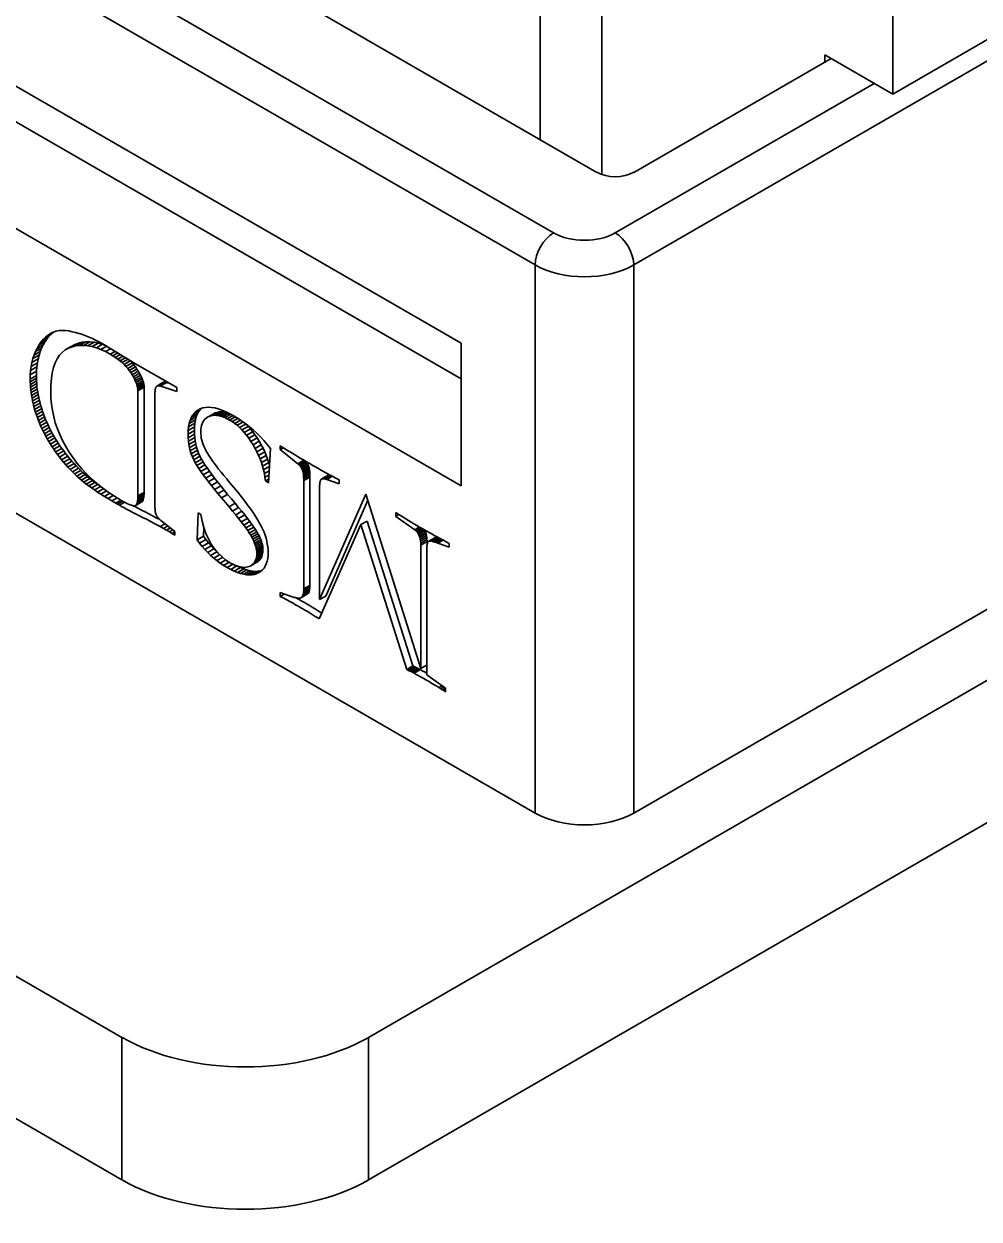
# Model space of a CAD drawing. Header units: millimetres. Extents: x -105 to 105, y -148 to 148.
# Drawn here: x 59.96 to 70.92, y -31.54 to -17.83 of the extents above; entities that cross this region are included whole.
import ezdxf

# ---------------------------------------------------------------- set-up
doc = ezdxf.new("R2010")
doc.units = ezdxf.units.MM
doc.layers.add('粗实线层', color=7, linetype='Continuous', lineweight=35)

msp = doc.modelspace()

# ---------------------------------------------------------------- linework, layer by layer
at = {"layer": '粗实线层', "color": 7, "lineweight": 35, "ltscale": 0.228258}
for p, q in [((65.883, -12.395), (65.883, -19.158)), ((66.531, -19.532), (56.349, -13.653)), ((66.036, -20.226), (55.147, -13.939)), ((66.59, -19.558), (66.59, -14.028)), ((65.824, -20.593), (54.934, -14.306)), ((55.783, -16.184), (64.975, -21.492)), ((74.238, -16.388), (66.955, -20.593)), ((73.814, -16.388), (69.925, -18.634)), ((85.835, -16.797), (63.915, -29.452)), ((69.925, -18.634), (69.925, -17.001)), ((64.975, -21.9), (56.844, -17.205)), ((64.975, -23.125), (55.783, -17.817)), ((69.218, -18.226), (66.955, -19.532)), ((69.147, -18.185), (69.925, -18.634)), ((69.147, -18.266), (69.147, -18.185)), ((85.835, -18.43), (63.915, -31.085)), ((69.713, -18.511), (66.743, -20.226)), ((81.38, -18.552), (66.955, -26.88)), ((65.824, -26.88), (54.934, -20.593)), ((65.824, -26.88), (65.824, -20.593)), ((66.955, -26.88), (66.955, -20.593)), ((60.209, -21.422), (60.28, -21.381)), ((60.238, -21.399), (60.285, -21.372)), ((60.238, -21.399), (60.268, -21.38)), ((60.253, -21.408), (60.28, -21.381)), ((60.268, -21.38), (60.299, -21.365)), ((60.28, -21.381), (60.301, -21.364)), ((60.299, -21.365), (60.332, -21.354)), ((60.332, -21.354), (60.366, -21.347)), ((60.366, -21.347), (60.401, -21.345)), ((60.401, -21.345), (60.439, -21.346)), ((60.439, -21.346), (60.477, -21.351)), ((60.477, -21.351), (60.516, -21.359)), ((60.516, -21.359), (60.555, -21.369)), ((60.555, -21.369), (60.594, -21.38)), ((60.594, -21.38), (60.633, -21.392)), ((60.113, -21.55), (60.184, -21.509)), ((60.113, -21.55), (60.134, -21.514)), ((60.134, -21.514), (60.204, -21.473)), ((60.134, -21.514), (60.157, -21.48)), ((60.157, -21.48), (60.228, -21.439)), ((60.157, -21.48), (60.183, -21.449)), ((60.165, -21.547), (60.184, -21.509)), ((60.183, -21.449), (60.253, -21.408)), ((60.183, -21.449), (60.209, -21.422)), ((60.184, -21.509), (60.204, -21.473)), ((60.204, -21.473), (60.228, -21.439)), ((60.209, -21.422), (60.238, -21.399)), ((60.228, -21.439), (60.253, -21.408)), ((60.474, -21.548), (60.544, -21.507)), ((60.544, -21.507), (60.505, -21.528)), ((60.515, -21.532), (60.586, -21.492)), ((60.586, -21.492), (60.544, -21.507)), ((60.558, -21.522), (60.629, -21.481)), ((60.603, -21.517), (60.558, -21.522)), ((60.629, -21.481), (60.586, -21.492)), ((60.603, -21.517), (60.673, -21.476)), ((60.648, -21.516), (60.603, -21.517)), ((60.673, -21.476), (60.629, -21.481)), ((60.633, -21.392), (60.671, -21.406)), ((60.648, -21.516), (60.719, -21.475)), ((60.696, -21.521), (60.648, -21.516)), ((60.671, -21.406), (60.709, -21.421)), ((60.719, -21.475), (60.673, -21.476)), ((60.696, -21.521), (60.766, -21.48)), ((60.709, -21.421), (60.747, -21.437)), ((60.766, -21.48), (60.719, -21.475)), ((60.744, -21.53), (60.815, -21.489)), ((60.747, -21.437), (60.784, -21.455)), ((60.815, -21.489), (60.766, -21.48)), ((60.784, -21.455), (60.822, -21.474)), ((60.794, -21.544), (60.864, -21.504)), ((60.864, -21.504), (60.815, -21.489)), ((60.822, -21.474), (60.859, -21.495)), ((60.859, -21.495), (61.243, -21.728)), ((60.887, -21.512), (60.864, -21.504)), ((64.975, -21.492), (64.975, -23.125)), ((60.065, -21.668), (60.078, -21.627)), ((60.065, -21.668), (60.135, -21.628)), ((60.078, -21.627), (60.149, -21.586)), ((60.078, -21.627), (60.094, -21.587)), ((60.094, -21.587), (60.165, -21.547)), ((60.094, -21.587), (60.113, -21.55)), ((60.124, -21.671), (60.135, -21.628)), ((60.135, -21.628), (60.149, -21.586)), ((60.149, -21.586), (60.165, -21.547)), ((60.369, -21.63), (60.342, -21.67)), ((60.4, -21.596), (60.369, -21.63)), ((60.435, -21.568), (60.4, -21.596)), ((60.435, -21.568), (60.505, -21.528)), ((60.474, -21.548), (60.435, -21.568)), ((60.515, -21.532), (60.474, -21.548)), ((60.558, -21.522), (60.515, -21.532)), ((60.744, -21.53), (60.696, -21.521)), ((60.794, -21.544), (60.744, -21.53)), ((60.845, -21.564), (60.794, -21.544)), ((60.845, -21.564), (60.916, -21.523)), ((60.897, -21.588), (60.845, -21.564)), ((60.897, -21.588), (60.956, -21.554)), ((60.951, -21.617), (60.897, -21.588)), ((60.951, -21.617), (61.007, -21.585)), ((60.981, -21.635), (60.951, -21.617)), ((60.981, -21.635), (61.037, -21.603)), ((61.01, -21.654), (60.981, -21.635)), ((61.01, -21.654), (61.067, -21.621)), ((61.037, -21.673), (61.01, -21.654)), ((61.037, -21.673), (61.096, -21.639)), ((61.063, -21.693), (61.126, -21.657)), ((60.039, -21.803), (60.045, -21.757)), ((60.039, -21.803), (60.11, -21.763)), ((60.045, -21.757), (60.054, -21.712)), ((60.045, -21.757), (60.116, -21.716)), ((60.054, -21.712), (60.065, -21.668)), ((60.054, -21.712), (60.124, -21.671)), ((60.106, -21.811), (60.11, -21.763)), ((60.11, -21.763), (60.116, -21.716)), ((60.116, -21.716), (60.124, -21.671)), ((60.301, -21.771), (60.287, -21.83)), ((60.32, -21.717), (60.301, -21.771)), ((60.342, -21.67), (60.32, -21.717)), ((61.063, -21.693), (61.037, -21.673)), ((61.087, -21.714), (61.063, -21.693)), ((61.087, -21.714), (61.158, -21.673)), ((61.11, -21.736), (61.087, -21.714)), ((61.11, -21.736), (61.181, -21.695)), ((61.132, -21.758), (61.11, -21.736)), ((61.132, -21.758), (61.202, -21.717)), ((61.152, -21.78), (61.132, -21.758)), ((61.152, -21.78), (61.222, -21.74)), ((61.17, -21.804), (61.152, -21.78)), ((61.181, -21.695), (61.167, -21.681)), ((61.17, -21.804), (61.241, -21.763)), ((61.202, -21.717), (61.181, -21.695)), ((61.187, -21.828), (61.258, -21.787)), ((61.222, -21.74), (61.202, -21.717)), ((61.241, -21.763), (61.222, -21.74)), ((61.258, -21.787), (61.241, -21.763)), ((61.243, -21.728), (61.717, -22.001)), ((61.273, -21.811), (61.258, -21.787)), ((60.034, -21.903), (60.035, -21.852)), ((60.034, -21.903), (60.105, -21.862)), ((60.034, -21.933), (60.105, -21.893)), ((60.034, -21.933), (60.034, -21.903)), ((60.035, -21.852), (60.039, -21.803)), ((60.035, -21.852), (60.106, -21.811)), ((60.036, -21.964), (60.106, -21.924)), ((60.105, -21.862), (60.106, -21.811)), ((60.105, -21.893), (60.105, -21.862)), ((60.106, -21.924), (60.105, -21.893)), ((60.108, -21.955), (60.106, -21.924)), ((60.277, -21.897), (60.271, -21.97)), ((60.287, -21.83), (60.277, -21.897)), ((61.187, -21.828), (61.17, -21.804)), ((61.203, -21.852), (61.187, -21.828)), ((61.203, -21.852), (61.273, -21.811)), ((61.217, -21.876), (61.203, -21.852)), ((61.217, -21.876), (61.287, -21.835)), ((61.229, -21.898), (61.217, -21.876)), ((61.229, -21.898), (61.3, -21.858)), ((61.239, -21.921), (61.229, -21.898)), ((61.239, -21.921), (61.31, -21.88)), ((61.248, -21.942), (61.239, -21.921)), ((61.248, -21.942), (61.319, -21.901)), ((61.256, -21.963), (61.327, -21.922)), ((61.287, -21.835), (61.273, -21.811)), ((61.3, -21.858), (61.287, -21.835)), ((61.31, -21.88), (61.3, -21.858)), ((61.319, -21.901), (61.31, -21.88)), ((61.327, -21.922), (61.319, -21.901)), ((61.332, -21.942), (61.327, -21.922)), ((60.036, -21.964), (60.034, -21.933)), ((60.038, -21.995), (60.036, -21.964)), ((60.038, -21.995), (60.108, -21.955)), ((60.041, -22.027), (60.038, -21.995)), ((60.041, -22.027), (60.111, -21.986)), ((60.045, -22.058), (60.041, -22.027)), ((60.045, -22.058), (60.115, -22.017)), ((60.049, -22.09), (60.045, -22.058)), ((60.049, -22.09), (60.12, -22.049)), ((60.111, -21.986), (60.108, -21.955)), ((60.115, -22.017), (60.111, -21.986)), ((60.12, -22.049), (60.115, -22.017)), ((60.126, -22.081), (60.12, -22.049)), ((60.271, -21.97), (60.269, -22.049)), ((60.269, -22.049), (60.271, -22.121)), ((61.256, -21.963), (61.248, -21.942)), ((61.262, -21.983), (61.256, -21.963)), ((61.262, -21.983), (61.332, -21.942)), ((61.266, -22.002), (61.262, -21.983)), ((61.266, -22.002), (61.336, -21.961)), ((61.268, -22.02), (61.266, -22.002)), ((61.268, -22.02), (61.339, -21.98)), ((61.269, -22.038), (61.268, -22.02)), ((61.269, -22.038), (61.34, -21.997)), ((61.269, -23.242), (61.269, -22.038)), ((61.336, -21.961), (61.332, -21.942)), ((61.339, -21.98), (61.336, -21.961)), ((61.34, -21.997), (61.339, -21.98)), ((61.34, -23.202), (61.34, -21.997)), ((61.464, -22.056), (61.463, -22.07)), ((61.465, -22.044), (61.464, -22.056)), ((61.466, -22.033), (61.465, -22.044)), ((61.467, -22.023), (61.466, -22.033)), ((61.469, -22.014), (61.467, -22.023)), ((61.471, -22.006), (61.469, -22.014)), ((61.473, -21.999), (61.471, -22.006)), ((61.476, -21.994), (61.473, -21.999)), ((61.479, -21.99), (61.476, -21.994)), ((61.482, -21.986), (61.479, -21.99)), ((61.486, -21.984), (61.482, -21.986)), ((61.486, -21.984), (61.556, -21.943)), ((61.49, -21.981), (61.486, -21.984)), ((61.49, -21.981), (61.561, -21.941)), ((61.495, -21.98), (61.49, -21.981)), ((61.495, -21.98), (61.565, -21.939)), ((61.5, -21.979), (61.495, -21.98)), ((61.5, -21.979), (61.57, -21.938)), ((61.505, -21.979), (61.5, -21.979)), ((61.505, -21.979), (61.576, -21.938)), ((61.511, -21.98), (61.505, -21.979)), ((61.511, -21.98), (61.582, -21.939)), ((61.518, -21.981), (61.511, -21.98)), ((61.518, -21.981), (61.588, -21.94)), ((61.525, -21.982), (61.518, -21.981)), ((61.525, -21.982), (61.595, -21.942)), ((61.532, -21.985), (61.525, -21.982)), ((61.717, -22.045), (61.532, -21.985)), ((61.561, -21.941), (61.556, -21.943)), ((61.565, -21.939), (61.561, -21.941)), ((61.57, -21.938), (61.565, -21.939)), ((61.576, -21.938), (61.57, -21.938)), ((61.582, -21.939), (61.576, -21.938)), ((61.588, -21.94), (61.582, -21.939)), ((61.595, -21.942), (61.588, -21.94)), ((61.603, -21.944), (61.595, -21.942)), ((61.637, -21.955), (61.603, -21.944)), ((61.717, -22.001), (61.717, -22.045)), ((60.055, -22.121), (60.049, -22.09)), ((60.055, -22.121), (60.126, -22.081)), ((60.061, -22.153), (60.055, -22.121)), ((60.061, -22.153), (60.132, -22.112)), ((60.068, -22.185), (60.061, -22.153)), ((60.068, -22.185), (60.139, -22.144)), ((60.077, -22.217), (60.068, -22.185)), ((60.077, -22.217), (60.147, -22.177)), ((60.132, -22.112), (60.126, -22.081)), ((60.139, -22.144), (60.132, -22.112)), ((60.147, -22.177), (60.139, -22.144)), ((60.156, -22.209), (60.147, -22.177)), ((60.271, -22.121), (60.277, -22.192)), ((60.277, -22.192), (60.288, -22.263)), ((61.463, -22.07), (61.463, -22.085)), ((61.463, -22.085), (61.463, -23.355)), ((60.085, -22.25), (60.077, -22.217)), ((60.085, -22.25), (60.156, -22.209)), ((60.095, -22.282), (60.085, -22.25)), ((60.095, -22.282), (60.166, -22.241)), ((60.105, -22.313), (60.095, -22.282)), ((60.105, -22.313), (60.176, -22.272)), ((60.116, -22.345), (60.105, -22.313)), ((60.116, -22.345), (60.187, -22.304)), ((60.128, -22.376), (60.199, -22.335)), ((60.166, -22.241), (60.156, -22.209)), ((60.176, -22.272), (60.166, -22.241)), ((60.187, -22.304), (60.176, -22.272)), ((60.199, -22.335), (60.187, -22.304)), ((60.211, -22.366), (60.199, -22.335)), ((60.288, -22.263), (60.303, -22.333)), ((60.303, -22.333), (60.322, -22.403)), ((61.867, -22.378), (61.938, -22.337)), ((61.88, -22.347), (61.95, -22.306)), ((61.88, -22.347), (61.895, -22.32)), ((61.895, -22.32), (61.965, -22.279)), ((61.895, -22.32), (61.913, -22.296)), ((61.913, -22.296), (61.984, -22.255)), ((61.913, -22.296), (61.934, -22.275)), ((61.928, -22.371), (61.938, -22.337)), ((61.934, -22.275), (61.994, -22.241)), ((61.934, -22.275), (61.957, -22.258)), ((61.938, -22.337), (61.95, -22.306)), ((61.95, -22.306), (61.965, -22.279)), ((61.957, -22.258), (61.984, -22.244)), ((61.965, -22.279), (61.984, -22.255)), ((61.984, -22.244), (62.012, -22.234)), ((61.984, -22.255), (62.004, -22.234)), ((62.012, -22.234), (62.043, -22.228)), ((62.043, -22.228), (62.077, -22.226)), ((62.067, -22.341), (62.051, -22.352)), ((62.067, -22.341), (62.138, -22.3)), ((62.085, -22.332), (62.067, -22.341)), ((62.077, -22.226), (62.112, -22.228)), ((62.085, -22.332), (62.156, -22.291)), ((62.105, -22.325), (62.085, -22.332)), ((62.105, -22.325), (62.176, -22.284)), ((62.126, -22.32), (62.105, -22.325)), ((62.112, -22.228), (62.15, -22.234)), ((62.126, -22.32), (62.196, -22.28)), ((62.147, -22.318), (62.126, -22.32)), ((62.156, -22.291), (62.138, -22.3)), ((62.147, -22.318), (62.218, -22.278)), ((62.169, -22.319), (62.147, -22.318)), ((62.15, -22.234), (62.19, -22.245)), ((62.176, -22.284), (62.156, -22.291)), ((62.169, -22.319), (62.24, -22.278)), ((62.192, -22.322), (62.169, -22.319)), ((62.196, -22.28), (62.176, -22.284)), ((62.19, -22.245), (62.232, -22.259)), ((62.192, -22.322), (62.263, -22.281)), ((62.216, -22.327), (62.192, -22.322)), ((62.218, -22.278), (62.196, -22.28)), ((62.216, -22.327), (62.287, -22.286)), ((62.241, -22.335), (62.216, -22.327)), ((62.24, -22.278), (62.218, -22.278)), ((62.232, -22.259), (62.276, -22.278)), ((62.263, -22.281), (62.24, -22.278)), ((62.241, -22.335), (62.312, -22.294)), ((62.267, -22.345), (62.241, -22.335)), ((62.287, -22.286), (62.263, -22.281)), ((62.267, -22.345), (62.338, -22.304)), ((62.276, -22.278), (62.322, -22.3)), ((62.304, -22.291), (62.287, -22.286)), ((62.294, -22.357), (62.364, -22.316)), ((62.321, -22.372), (62.392, -22.331)), ((62.322, -22.3), (62.371, -22.327)), ((62.371, -22.327), (62.417, -22.355)), ((60.128, -22.376), (60.116, -22.345)), ((60.14, -22.407), (60.128, -22.376)), ((60.14, -22.407), (60.211, -22.366)), ((60.153, -22.438), (60.14, -22.407)), ((60.153, -22.438), (60.224, -22.397)), ((60.167, -22.468), (60.153, -22.438)), ((60.167, -22.468), (60.238, -22.428)), ((60.181, -22.499), (60.167, -22.468)), ((60.181, -22.499), (60.252, -22.458)), ((60.224, -22.397), (60.211, -22.366)), ((60.238, -22.428), (60.224, -22.397)), ((60.252, -22.458), (60.238, -22.428)), ((60.267, -22.488), (60.252, -22.458)), ((60.322, -22.403), (60.345, -22.472)), ((60.345, -22.472), (60.373, -22.54)), ((61.846, -22.491), (61.85, -22.45)), ((61.846, -22.491), (61.917, -22.45)), ((61.85, -22.45), (61.921, -22.409)), ((61.85, -22.45), (61.857, -22.412)), ((61.857, -22.412), (61.928, -22.371)), ((61.857, -22.412), (61.867, -22.378)), ((61.867, -22.378), (61.88, -22.347)), ((61.916, -22.494), (61.917, -22.45)), ((61.917, -22.45), (61.921, -22.409)), ((61.921, -22.409), (61.928, -22.371)), ((61.993, -22.456), (61.99, -22.48)), ((61.998, -22.434), (61.993, -22.456)), ((62.005, -22.414), (61.998, -22.434)), ((62.013, -22.396), (62.005, -22.414)), ((62.024, -22.379), (62.013, -22.396)), ((62.037, -22.364), (62.024, -22.379)), ((62.051, -22.352), (62.037, -22.364)), ((62.294, -22.357), (62.267, -22.345)), ((62.321, -22.372), (62.294, -22.357)), ((62.35, -22.39), (62.321, -22.372)), ((62.35, -22.39), (62.421, -22.349)), ((62.379, -22.411), (62.35, -22.39)), ((62.379, -22.411), (62.45, -22.37)), ((62.407, -22.433), (62.379, -22.411)), ((62.407, -22.433), (62.478, -22.393)), ((62.435, -22.458), (62.407, -22.433)), ((62.417, -22.355), (62.461, -22.384)), ((62.435, -22.458), (62.505, -22.418)), ((62.462, -22.486), (62.435, -22.458)), ((62.461, -22.384), (62.505, -22.416)), ((62.462, -22.486), (62.532, -22.445)), ((62.488, -22.515), (62.559, -22.475)), ((62.505, -22.418), (62.497, -22.41)), ((62.505, -22.416), (62.549, -22.45)), ((62.532, -22.445), (62.505, -22.418)), ((62.559, -22.475), (62.532, -22.445)), ((62.549, -22.45), (62.591, -22.486)), ((62.585, -22.506), (62.559, -22.475)), ((60.196, -22.529), (60.181, -22.499)), ((60.196, -22.529), (60.267, -22.488)), ((60.212, -22.559), (60.196, -22.529)), ((60.212, -22.559), (60.283, -22.518)), ((60.229, -22.589), (60.212, -22.559)), ((60.229, -22.589), (60.3, -22.548)), ((60.246, -22.619), (60.229, -22.589)), ((60.246, -22.619), (60.317, -22.578)), ((60.265, -22.648), (60.335, -22.608)), ((60.283, -22.518), (60.267, -22.488)), ((60.3, -22.548), (60.283, -22.518)), ((60.317, -22.578), (60.3, -22.548)), ((60.335, -22.608), (60.317, -22.578)), ((60.355, -22.638), (60.335, -22.608)), ((60.373, -22.54), (60.405, -22.608)), ((60.405, -22.608), (60.441, -22.675)), ((61.845, -22.535), (61.846, -22.491)), ((61.845, -22.535), (61.916, -22.494)), ((61.846, -22.575), (61.845, -22.535)), ((61.846, -22.575), (61.917, -22.534)), ((61.849, -22.613), (61.846, -22.575)), ((61.849, -22.613), (61.92, -22.572)), ((61.854, -22.651), (61.849, -22.613)), ((61.854, -22.651), (61.925, -22.61)), ((61.917, -22.534), (61.916, -22.494)), ((61.92, -22.572), (61.917, -22.534)), ((61.925, -22.61), (61.92, -22.572)), ((61.932, -22.648), (61.925, -22.61)), ((61.99, -22.48), (61.989, -22.506)), ((61.989, -22.506), (61.99, -22.53)), ((61.99, -22.53), (61.993, -22.555)), ((61.993, -22.555), (61.996, -22.579)), ((61.996, -22.579), (62.002, -22.604)), ((62.002, -22.604), (62.009, -22.628)), ((62.488, -22.515), (62.462, -22.486)), ((62.514, -22.547), (62.488, -22.515)), ((62.514, -22.547), (62.585, -22.506)), ((62.54, -22.581), (62.514, -22.547)), ((62.54, -22.581), (62.61, -22.541)), ((62.565, -22.618), (62.54, -22.581)), ((62.565, -22.618), (62.635, -22.577)), ((62.61, -22.541), (62.585, -22.506)), ((62.589, -22.657), (62.66, -22.616)), ((62.591, -22.486), (62.632, -22.524)), ((62.635, -22.577), (62.61, -22.541)), ((62.632, -22.524), (62.673, -22.564)), ((62.66, -22.616), (62.635, -22.577)), ((62.683, -22.656), (62.66, -22.616)), ((62.673, -22.564), (62.713, -22.607)), ((62.713, -22.607), (62.752, -22.651)), ((60.265, -22.648), (60.246, -22.619)), ((60.284, -22.678), (60.265, -22.648)), ((60.284, -22.678), (60.355, -22.638)), ((60.304, -22.708), (60.284, -22.678)), ((60.304, -22.708), (60.375, -22.667)), ((60.325, -22.738), (60.304, -22.708)), ((60.325, -22.738), (60.396, -22.697)), ((60.347, -22.768), (60.325, -22.738)), ((60.347, -22.768), (60.418, -22.727)), ((60.375, -22.667), (60.355, -22.638)), ((60.396, -22.697), (60.375, -22.667)), ((60.418, -22.727), (60.396, -22.697)), ((60.44, -22.757), (60.418, -22.727)), ((60.441, -22.675), (60.482, -22.742)), ((60.482, -22.742), (60.526, -22.807)), ((61.861, -22.688), (61.854, -22.651)), ((61.861, -22.688), (61.932, -22.648)), ((61.87, -22.725), (61.861, -22.688)), ((61.87, -22.725), (61.941, -22.684)), ((61.881, -22.76), (61.87, -22.725)), ((61.881, -22.76), (61.952, -22.719)), ((61.941, -22.684), (61.932, -22.648)), ((61.952, -22.719), (61.941, -22.684)), ((61.965, -22.754), (61.952, -22.719)), ((62.009, -22.628), (62.017, -22.653)), ((62.017, -22.653), (62.027, -22.678)), ((62.027, -22.678), (62.039, -22.703)), ((62.039, -22.703), (62.052, -22.728)), ((62.052, -22.728), (62.066, -22.753)), ((62.066, -22.753), (62.083, -22.779)), ((62.589, -22.657), (62.565, -22.618)), ((62.612, -22.697), (62.589, -22.657)), ((62.612, -22.697), (62.683, -22.656)), ((62.634, -22.737), (62.612, -22.697)), ((62.634, -22.737), (62.704, -22.696)), ((62.653, -22.778), (62.634, -22.737)), ((62.653, -22.778), (62.723, -22.737)), ((62.704, -22.696), (62.683, -22.656)), ((62.723, -22.737), (62.704, -22.696)), ((62.741, -22.778), (62.723, -22.737)), ((62.752, -22.651), (62.791, -22.698)), ((62.791, -22.698), (62.765, -23.091)), ((62.9, -22.712), (62.9, -22.668)), ((62.9, -22.668), (62.944, -22.695)), ((62.9, -22.712), (62.936, -22.69)), ((63.101, -22.874), (62.9, -22.712)), ((62.944, -22.695), (62.986, -22.721)), ((62.986, -22.721), (63.026, -22.745)), ((63.026, -22.745), (63.063, -22.767)), ((60.37, -22.797), (60.347, -22.768)), ((60.37, -22.797), (60.44, -22.757)), ((60.393, -22.827), (60.37, -22.797)), ((60.393, -22.827), (60.464, -22.786)), ((60.417, -22.856), (60.393, -22.827)), ((60.417, -22.856), (60.488, -22.816)), ((60.442, -22.885), (60.417, -22.856)), ((60.464, -22.786), (60.44, -22.757)), ((60.442, -22.885), (60.512, -22.844)), ((60.466, -22.913), (60.442, -22.885)), ((60.488, -22.816), (60.464, -22.786)), ((60.466, -22.913), (60.537, -22.872)), ((60.512, -22.844), (60.488, -22.816)), ((60.537, -22.872), (60.512, -22.844)), ((60.526, -22.807), (60.574, -22.87)), ((60.562, -22.899), (60.537, -22.872)), ((60.574, -22.87), (60.625, -22.93)), ((61.894, -22.795), (61.881, -22.76)), ((61.894, -22.795), (61.965, -22.754)), ((61.909, -22.829), (61.894, -22.795)), ((61.909, -22.829), (61.98, -22.788)), ((61.926, -22.862), (61.909, -22.829)), ((61.926, -22.862), (61.997, -22.821)), ((61.946, -22.894), (61.926, -22.862)), ((61.946, -22.894), (62.016, -22.853)), ((61.98, -22.788), (61.965, -22.754)), ((61.967, -22.927), (62.038, -22.886)), ((61.997, -22.821), (61.98, -22.788)), ((62.016, -22.853), (61.997, -22.821)), ((62.038, -22.886), (62.016, -22.853)), ((62.062, -22.921), (62.038, -22.886)), ((62.083, -22.779), (62.101, -22.807)), ((62.101, -22.807), (62.122, -22.837)), ((62.122, -22.837), (62.144, -22.868)), ((62.144, -22.868), (62.169, -22.901)), ((62.67, -22.819), (62.653, -22.778)), ((62.67, -22.819), (62.741, -22.778)), ((62.685, -22.86), (62.67, -22.819)), ((62.685, -22.86), (62.756, -22.82)), ((62.698, -22.902), (62.685, -22.86)), ((62.698, -22.902), (62.769, -22.861)), ((62.756, -22.82), (62.741, -22.778)), ((62.769, -22.861), (62.756, -22.82)), ((62.778, -22.893), (62.769, -22.861)), ((63.063, -22.767), (63.098, -22.789)), ((63.098, -22.789), (63.131, -22.808)), ((63.101, -22.874), (63.172, -22.834)), ((63.109, -22.882), (63.101, -22.874)), ((63.109, -22.882), (63.18, -22.841)), ((63.117, -22.889), (63.109, -22.882)), ((63.117, -22.889), (63.188, -22.848)), ((63.124, -22.896), (63.117, -22.889)), ((63.124, -22.896), (63.195, -22.855)), ((63.131, -22.808), (63.161, -22.826)), ((63.131, -22.903), (63.201, -22.862)), ((63.136, -22.91), (63.207, -22.869)), ((63.142, -22.917), (63.212, -22.876)), ((63.146, -22.925), (63.217, -22.884)), ((63.161, -22.826), (63.189, -22.843)), ((63.18, -22.841), (63.172, -22.834)), ((63.188, -22.848), (63.18, -22.841)), ((63.195, -22.855), (63.188, -22.848)), ((63.189, -22.843), (63.215, -22.858)), ((63.201, -22.862), (63.195, -22.855)), ((63.207, -22.869), (63.201, -22.862)), ((63.212, -22.876), (63.207, -22.869)), ((63.217, -22.884), (63.212, -22.876)), ((63.215, -22.858), (63.239, -22.872)), ((63.221, -22.891), (63.217, -22.884)), ((63.239, -22.872), (63.268, -22.889)), ((63.268, -22.889), (63.299, -22.906)), ((60.491, -22.939), (60.466, -22.913)), ((60.491, -22.939), (60.562, -22.899)), ((60.517, -22.966), (60.491, -22.939)), ((60.517, -22.966), (60.587, -22.925)), ((60.542, -22.991), (60.517, -22.966)), ((60.542, -22.991), (60.613, -22.95)), ((60.568, -23.015), (60.542, -22.991)), ((60.587, -22.925), (60.562, -22.899)), ((60.568, -23.015), (60.639, -22.974)), ((60.594, -23.039), (60.568, -23.015)), ((60.613, -22.95), (60.587, -22.925)), ((60.594, -23.039), (60.665, -22.998)), ((60.639, -22.974), (60.613, -22.95)), ((60.621, -23.062), (60.692, -23.021)), ((60.625, -22.93), (60.679, -22.989)), ((60.665, -22.998), (60.639, -22.974)), ((60.692, -23.021), (60.665, -22.998)), ((60.679, -22.989), (60.737, -23.045)), ((60.719, -23.043), (60.692, -23.021)), ((61.967, -22.927), (61.946, -22.894)), ((61.991, -22.962), (61.967, -22.927)), ((61.991, -22.962), (62.062, -22.921)), ((62.017, -22.999), (61.991, -22.962)), ((62.017, -22.999), (62.088, -22.958)), ((62.046, -23.039), (62.017, -22.999)), ((62.046, -23.039), (62.117, -22.998)), ((62.088, -22.958), (62.062, -22.921)), ((62.117, -22.998), (62.088, -22.958)), ((62.148, -23.039), (62.117, -22.998)), ((62.169, -22.901), (62.195, -22.935)), ((62.195, -22.935), (62.224, -22.971)), ((62.224, -22.971), (62.254, -23.009)), ((62.254, -23.009), (62.287, -23.048)), ((62.71, -22.944), (62.698, -22.902)), ((62.71, -22.944), (62.78, -22.903)), ((62.719, -22.986), (62.71, -22.944)), ((62.719, -22.986), (62.774, -22.955)), ((62.726, -23.029), (62.719, -22.986)), ((62.726, -23.029), (62.77, -23.003)), ((63.131, -22.903), (63.124, -22.896)), ((63.136, -22.91), (63.131, -22.903)), ((63.142, -22.917), (63.136, -22.91)), ((63.146, -22.925), (63.142, -22.917)), ((63.15, -22.932), (63.146, -22.925)), ((63.15, -22.932), (63.221, -22.891)), ((63.154, -22.939), (63.15, -22.932)), ((63.154, -22.939), (63.225, -22.898)), ((63.157, -22.946), (63.154, -22.939)), ((63.157, -22.946), (63.228, -22.905)), ((63.159, -22.954), (63.157, -22.946)), ((63.159, -22.954), (63.23, -22.913)), ((63.162, -22.963), (63.159, -22.954)), ((63.162, -22.963), (63.232, -22.922)), ((63.164, -22.972), (63.162, -22.963)), ((63.164, -22.972), (63.234, -22.932)), ((63.165, -22.983), (63.164, -22.972)), ((63.165, -22.983), (63.236, -22.942)), ((63.167, -22.995), (63.165, -22.983)), ((63.167, -22.995), (63.237, -22.954)), ((63.168, -23.007), (63.167, -22.995)), ((63.168, -23.007), (63.239, -22.966)), ((63.169, -23.021), (63.168, -23.007)), ((63.169, -23.021), (63.239, -22.98)), ((63.169, -23.035), (63.24, -22.995)), ((63.169, -23.035), (63.169, -23.021)), ((63.17, -23.051), (63.24, -23.01)), ((63.17, -23.067), (63.241, -23.027)), ((63.225, -22.898), (63.221, -22.891)), ((63.228, -22.905), (63.225, -22.898)), ((63.23, -22.913), (63.228, -22.905)), ((63.232, -22.922), (63.23, -22.913)), ((63.234, -22.932), (63.232, -22.922)), ((63.236, -22.942), (63.234, -22.932)), ((63.237, -22.954), (63.236, -22.942)), ((63.239, -22.966), (63.237, -22.954)), ((63.239, -22.98), (63.239, -22.966)), ((63.24, -22.995), (63.239, -22.98)), ((63.24, -23.01), (63.24, -22.995)), ((63.241, -23.027), (63.24, -23.01)), ((63.241, -24.269), (63.241, -23.027)), ((63.299, -22.906), (63.331, -22.924)), ((63.331, -22.924), (63.363, -22.942)), ((63.363, -22.942), (63.397, -22.961)), ((63.374, -23.049), (63.445, -23.008)), ((63.379, -23.047), (63.45, -23.006)), ((63.384, -23.046), (63.455, -23.005)), ((63.391, -23.045), (63.462, -23.004)), ((63.397, -22.961), (63.431, -22.98)), ((63.398, -23.045), (63.469, -23.005)), ((63.406, -23.046), (63.477, -23.005)), ((63.415, -23.048), (63.486, -23.007)), ((63.425, -23.05), (63.496, -23.01)), ((63.431, -22.98), (63.466, -22.999)), ((63.435, -23.054), (63.506, -23.013)), ((63.45, -23.006), (63.445, -23.008)), ((63.455, -23.005), (63.45, -23.006)), ((63.462, -23.004), (63.455, -23.005)), ((63.469, -23.005), (63.462, -23.004)), ((63.466, -22.999), (63.503, -23.019)), ((63.477, -23.005), (63.469, -23.005)), ((63.503, -23.019), (63.54, -23.039)), ((60.621, -23.062), (60.594, -23.039)), ((60.648, -23.084), (60.621, -23.062)), ((60.648, -23.084), (60.719, -23.043)), ((60.676, -23.106), (60.648, -23.084)), ((60.676, -23.106), (60.747, -23.065)), ((60.706, -23.128), (60.676, -23.106)), ((60.706, -23.128), (60.776, -23.087)), ((60.738, -23.151), (60.706, -23.128)), ((60.747, -23.065), (60.719, -23.043)), ((60.737, -23.045), (60.798, -23.099)), ((60.738, -23.151), (60.808, -23.11)), ((60.771, -23.174), (60.738, -23.151)), ((60.776, -23.087), (60.747, -23.065)), ((60.771, -23.174), (60.842, -23.134)), ((60.808, -23.11), (60.776, -23.087)), ((60.798, -23.099), (60.862, -23.15)), ((60.807, -23.198), (60.878, -23.158)), ((60.834, -23.128), (60.808, -23.11)), ((60.862, -23.15), (60.929, -23.2)), ((62.077, -23.08), (62.046, -23.039)), ((62.077, -23.08), (62.148, -23.039)), ((62.111, -23.123), (62.077, -23.08)), ((62.111, -23.123), (62.182, -23.082)), ((62.148, -23.169), (62.111, -23.123)), ((62.182, -23.082), (62.148, -23.039)), ((62.148, -23.169), (62.218, -23.128)), ((62.218, -23.128), (62.182, -23.082)), ((62.257, -23.175), (62.218, -23.128)), ((62.287, -23.048), (62.321, -23.089)), ((62.321, -23.089), (62.369, -23.146)), ((62.369, -23.146), (62.414, -23.201)), ((62.731, -23.071), (62.726, -23.029)), ((62.731, -23.071), (62.767, -23.051)), ((62.765, -23.091), (62.731, -23.071)), ((63.17, -23.051), (63.169, -23.035)), ((63.17, -23.067), (63.17, -23.051)), ((63.17, -24.31), (63.17, -23.067)), ((63.353, -23.138), (63.352, -23.154)), ((63.352, -23.154), (63.352, -24.432)), ((63.354, -23.111), (63.353, -23.124)), ((63.353, -23.124), (63.353, -23.138)), ((63.355, -23.1), (63.354, -23.111)), ((63.356, -23.089), (63.355, -23.1)), ((63.358, -23.08), (63.356, -23.089)), ((63.359, -23.072), (63.358, -23.08)), ((63.362, -23.065), (63.359, -23.072)), ((63.364, -23.059), (63.362, -23.065)), ((63.367, -23.055), (63.364, -23.059)), ((63.37, -23.052), (63.367, -23.055)), ((63.374, -23.049), (63.37, -23.052)), ((63.379, -23.047), (63.374, -23.049)), ((63.384, -23.046), (63.379, -23.047)), ((63.391, -23.045), (63.384, -23.046)), ((63.398, -23.045), (63.391, -23.045)), ((63.406, -23.046), (63.398, -23.045)), ((63.415, -23.048), (63.406, -23.046)), ((63.425, -23.05), (63.415, -23.048)), ((63.435, -23.054), (63.425, -23.05)), ((63.578, -23.103), (63.435, -23.054)), ((63.54, -23.039), (63.578, -23.059)), ((63.578, -23.059), (63.578, -23.103)), ((60.807, -23.198), (60.771, -23.174)), ((60.845, -23.223), (60.807, -23.198)), ((60.845, -23.223), (60.916, -23.182)), ((60.885, -23.248), (60.845, -23.223)), ((60.885, -23.248), (60.947, -23.212)), ((60.926, -23.273), (60.885, -23.248)), ((60.926, -23.273), (60.987, -23.238)), ((60.97, -23.299), (60.926, -23.273)), ((60.929, -23.2), (61, -23.247)), ((60.97, -23.299), (61.03, -23.265)), ((61.015, -23.326), (60.97, -23.299)), ((61, -23.247), (61.075, -23.292)), ((61.015, -23.326), (61.075, -23.292)), ((61.075, -23.292), (61.099, -23.306)), ((61.253, -23.342), (61.323, -23.301)), ((61.257, -23.333), (61.328, -23.292)), ((61.261, -23.323), (61.331, -23.282)), ((61.264, -23.311), (61.334, -23.27)), ((61.264, -23.311), (61.266, -23.296)), ((61.266, -23.296), (61.337, -23.256)), ((61.266, -23.296), (61.268, -23.28)), ((61.268, -23.28), (61.338, -23.24)), ((61.268, -23.28), (61.269, -23.262)), ((61.269, -23.242), (61.34, -23.202)), ((61.269, -23.262), (61.339, -23.222)), ((61.269, -23.262), (61.269, -23.242)), ((61.318, -23.308), (61.323, -23.301)), ((61.323, -23.301), (61.328, -23.292)), ((61.328, -23.292), (61.331, -23.282)), ((61.331, -23.282), (61.334, -23.27)), ((61.334, -23.27), (61.337, -23.256)), ((61.337, -23.256), (61.338, -23.24)), ((61.338, -23.24), (61.339, -23.222)), ((61.339, -23.222), (61.34, -23.202)), ((62.186, -23.216), (62.148, -23.169)), ((62.186, -23.216), (62.257, -23.175)), ((62.228, -23.266), (62.186, -23.216)), ((62.228, -23.266), (62.298, -23.225)), ((62.272, -23.318), (62.228, -23.266)), ((62.298, -23.225), (62.257, -23.175)), ((62.342, -23.277), (62.298, -23.225)), ((62.385, -23.327), (62.342, -23.277)), ((62.414, -23.201), (62.456, -23.253)), ((62.456, -23.253), (62.495, -23.303)), ((63.352, -24.432), (63.883, -23.222)), ((63.423, -24.391), (63.905, -23.292)), ((63.883, -23.222), (64.514, -25.22)), ((61.086, -29.452), (50.48, -23.329)), ((61.035, -23.337), (61.015, -23.326)), ((61.035, -23.337), (61.094, -23.303)), ((61.056, -23.349), (61.035, -23.337)), ((61.056, -23.349), (61.116, -23.315)), ((61.081, -23.362), (61.056, -23.349)), ((61.108, -23.377), (61.081, -23.362)), ((61.099, -23.306), (61.122, -23.318)), ((61.137, -23.393), (61.108, -23.377)), ((61.122, -23.318), (61.143, -23.329)), ((61.169, -23.41), (61.137, -23.393)), ((61.143, -23.329), (61.162, -23.338)), ((61.162, -23.338), (61.179, -23.345)), ((61.204, -23.428), (61.169, -23.41)), ((61.179, -23.345), (61.194, -23.35)), ((61.194, -23.35), (61.207, -23.354)), ((61.241, -23.447), (61.204, -23.428)), ((61.207, -23.354), (61.219, -23.357)), ((61.24, -23.369), (61.216, -23.356)), ((61.219, -23.357), (61.228, -23.357)), ((61.228, -23.357), (61.236, -23.356)), ((61.236, -23.356), (61.242, -23.353)), ((61.275, -23.387), (61.24, -23.369)), ((61.242, -23.353), (61.313, -23.312)), ((61.242, -23.353), (61.248, -23.348)), ((61.248, -23.348), (61.318, -23.308)), ((61.248, -23.348), (61.253, -23.342)), ((61.253, -23.342), (61.257, -23.333)), ((61.257, -23.333), (61.261, -23.323)), ((61.261, -23.323), (61.264, -23.311)), ((61.312, -23.406), (61.275, -23.387)), ((61.352, -23.426), (61.312, -23.406)), ((61.313, -23.312), (61.318, -23.308)), ((61.394, -23.448), (61.352, -23.426)), ((61.463, -23.355), (61.463, -23.368)), ((61.463, -23.368), (61.464, -23.38)), ((61.464, -23.38), (61.465, -23.391)), ((61.465, -23.391), (61.466, -23.402)), ((61.466, -23.402), (61.467, -23.413)), ((61.467, -23.413), (61.468, -23.423)), ((61.468, -23.423), (61.47, -23.432)), ((61.47, -23.432), (61.472, -23.441)), ((61.949, -23.745), (61.959, -23.438)), ((61.959, -23.438), (61.989, -23.456)), ((62.314, -23.368), (62.272, -23.318)), ((62.314, -23.368), (62.385, -23.327)), ((62.354, -23.416), (62.314, -23.368)), ((62.354, -23.416), (62.424, -23.375)), ((62.39, -23.46), (62.354, -23.416)), ((62.424, -23.375), (62.385, -23.327)), ((62.39, -23.46), (62.461, -23.419)), ((62.461, -23.419), (62.424, -23.375)), ((62.495, -23.461), (62.461, -23.419)), ((62.495, -23.303), (62.53, -23.351)), ((62.53, -23.351), (62.563, -23.396)), ((62.563, -23.396), (62.593, -23.44)), ((64.225, -23.477), (64.225, -23.433)), ((64.225, -23.433), (64.253, -23.451)), ((61.281, -23.467), (61.241, -23.447)), ((61.323, -23.489), (61.281, -23.467)), ((61.366, -23.511), (61.323, -23.489)), ((61.408, -23.532), (61.366, -23.511)), ((61.437, -23.47), (61.394, -23.448)), ((61.448, -23.554), (61.408, -23.532)), ((61.479, -23.492), (61.437, -23.47)), ((61.487, -23.575), (61.448, -23.554)), ((61.472, -23.441), (61.475, -23.449)), ((61.475, -23.449), (61.477, -23.456)), ((61.477, -23.456), (61.481, -23.463)), ((61.519, -23.513), (61.479, -23.492)), ((61.481, -23.463), (61.484, -23.47)), ((61.484, -23.47), (61.488, -23.477)), ((61.525, -23.595), (61.487, -23.575)), ((61.488, -23.477), (61.493, -23.484)), ((61.493, -23.484), (61.498, -23.491)), ((61.498, -23.491), (61.504, -23.497)), ((61.504, -23.497), (61.51, -23.504)), ((61.51, -23.504), (61.517, -23.51)), ((61.517, -23.51), (61.524, -23.517)), ((61.524, -23.517), (61.532, -23.523)), ((61.525, -23.595), (61.582, -23.562)), ((61.532, -23.523), (61.693, -23.649)), ((61.989, -23.456), (62.005, -23.533)), ((62.005, -23.533), (62.025, -23.606)), ((62.424, -23.502), (62.39, -23.46)), ((62.424, -23.502), (62.495, -23.461)), ((62.454, -23.541), (62.424, -23.502)), ((62.454, -23.541), (62.525, -23.5)), ((62.482, -23.577), (62.454, -23.541)), ((62.482, -23.577), (62.553, -23.536)), ((62.525, -23.5), (62.495, -23.461)), ((62.506, -23.61), (62.577, -23.57)), ((62.553, -23.536), (62.525, -23.5)), ((62.577, -23.57), (62.553, -23.536)), ((62.599, -23.6), (62.577, -23.57)), ((62.593, -23.44), (62.62, -23.481)), ((62.62, -23.481), (62.644, -23.519)), ((62.644, -23.519), (62.665, -23.556)), ((62.665, -23.556), (62.683, -23.591)), ((63.826, -23.572), (63.348, -24.653)), ((63.826, -23.572), (63.897, -23.531)), ((64.353, -25.234), (63.826, -23.572)), ((64.423, -25.193), (63.897, -23.531)), ((64.225, -23.477), (64.261, -23.456)), ((64.443, -23.63), (64.225, -23.477)), ((64.253, -23.451), (64.282, -23.469)), ((64.282, -23.469), (64.312, -23.487)), ((64.312, -23.487), (64.342, -23.506)), ((64.342, -23.506), (64.372, -23.524)), ((64.372, -23.524), (64.403, -23.543)), ((64.403, -23.543), (64.434, -23.561)), ((64.434, -23.561), (64.466, -23.58)), ((61.561, -23.615), (61.525, -23.595)), ((61.561, -23.615), (61.612, -23.586)), ((61.596, -23.635), (61.561, -23.615)), ((61.596, -23.635), (61.642, -23.609)), ((61.63, -23.655), (61.596, -23.635)), ((61.63, -23.655), (61.671, -23.631)), ((61.662, -23.674), (61.63, -23.655)), ((61.662, -23.674), (61.693, -23.656)), ((61.693, -23.693), (61.662, -23.674)), ((61.693, -23.649), (61.693, -23.693)), ((61.949, -23.745), (62.02, -23.704)), ((62.02, -23.704), (62.023, -23.598)), ((62.048, -23.743), (62.02, -23.704)), ((62.025, -23.606), (62.049, -23.673)), ((62.049, -23.673), (62.077, -23.736)), ((62.506, -23.61), (62.482, -23.577)), ((62.528, -23.641), (62.506, -23.61)), ((62.528, -23.641), (62.599, -23.6)), ((62.546, -23.669), (62.528, -23.641)), ((62.546, -23.669), (62.617, -23.628)), ((62.562, -23.693), (62.546, -23.669)), ((62.562, -23.693), (62.633, -23.653)), ((62.575, -23.717), (62.562, -23.693)), ((62.575, -23.717), (62.646, -23.676)), ((62.587, -23.739), (62.658, -23.698)), ((62.617, -23.628), (62.599, -23.6)), ((62.633, -23.653), (62.617, -23.628)), ((62.646, -23.676), (62.633, -23.653)), ((62.658, -23.698), (62.646, -23.676)), ((62.668, -23.72), (62.658, -23.698)), ((62.683, -23.591), (62.7, -23.626)), ((62.7, -23.626), (62.715, -23.66)), ((62.715, -23.66), (62.727, -23.694)), ((62.727, -23.694), (62.738, -23.727)), ((64.443, -23.63), (64.497, -23.598)), ((64.456, -23.64), (64.443, -23.63)), ((64.456, -23.64), (64.513, -23.608)), ((64.468, -23.653), (64.456, -23.64)), ((64.466, -23.58), (64.498, -23.599)), ((64.468, -23.653), (64.53, -23.617)), ((64.479, -23.667), (64.468, -23.653)), ((64.479, -23.667), (64.55, -23.626)), ((64.488, -23.682), (64.479, -23.667)), ((64.488, -23.682), (64.559, -23.641)), ((64.496, -23.699), (64.488, -23.682)), ((64.496, -23.699), (64.567, -23.658)), ((64.503, -23.717), (64.496, -23.699)), ((64.498, -23.599), (64.53, -23.617)), ((64.503, -23.717), (64.573, -23.677)), ((64.507, -23.738), (64.578, -23.697)), ((64.53, -23.617), (64.555, -23.632)), ((64.559, -23.641), (64.55, -23.626)), ((64.555, -23.632), (64.581, -23.647)), ((64.567, -23.658), (64.559, -23.641)), ((64.573, -23.677), (64.567, -23.658)), ((64.578, -23.697), (64.573, -23.677)), ((64.582, -23.719), (64.578, -23.697)), ((64.581, -23.647), (64.609, -23.662)), ((64.609, -23.662), (64.638, -23.678)), ((64.638, -23.678), (64.668, -23.695)), ((64.668, -23.695), (64.699, -23.712)), ((64.699, -23.712), (64.732, -23.73)), ((61.977, -23.784), (61.949, -23.745)), ((61.977, -23.784), (62.048, -23.743)), ((62.006, -23.821), (61.977, -23.784)), ((62.006, -23.821), (62.077, -23.78)), ((62.037, -23.857), (62.006, -23.821)), ((62.037, -23.857), (62.108, -23.816)), ((62.077, -23.78), (62.048, -23.743)), ((62.069, -23.891), (62.14, -23.85)), ((62.077, -23.736), (62.109, -23.794)), ((62.108, -23.816), (62.077, -23.78)), ((62.14, -23.85), (62.108, -23.816)), ((62.109, -23.794), (62.145, -23.847)), ((62.173, -23.883), (62.14, -23.85)), ((62.145, -23.847), (62.186, -23.896)), ((62.587, -23.739), (62.575, -23.717)), ((62.598, -23.761), (62.587, -23.739)), ((62.598, -23.761), (62.668, -23.72)), ((62.607, -23.783), (62.598, -23.761)), ((62.607, -23.783), (62.677, -23.742)), ((62.614, -23.804), (62.607, -23.783)), ((62.614, -23.804), (62.685, -23.763)), ((62.621, -23.824), (62.614, -23.804)), ((62.621, -23.824), (62.691, -23.783)), ((62.626, -23.844), (62.621, -23.824)), ((62.626, -23.844), (62.696, -23.803)), ((62.629, -23.864), (62.626, -23.844)), ((62.629, -23.864), (62.7, -23.823)), ((62.631, -23.882), (62.702, -23.842)), ((62.677, -23.742), (62.668, -23.72)), ((62.685, -23.763), (62.677, -23.742)), ((62.691, -23.783), (62.685, -23.763)), ((62.696, -23.803), (62.691, -23.783)), ((62.7, -23.823), (62.696, -23.803)), ((62.702, -23.842), (62.7, -23.823)), ((62.703, -23.86), (62.702, -23.842)), ((62.738, -23.727), (62.747, -23.76)), ((62.747, -23.76), (62.753, -23.793)), ((62.753, -23.793), (62.758, -23.825)), ((62.758, -23.825), (62.761, -23.857)), ((64.507, -23.738), (64.503, -23.717)), ((64.511, -23.759), (64.507, -23.738)), ((64.511, -23.759), (64.582, -23.719)), ((64.513, -23.783), (64.511, -23.759)), ((64.513, -23.783), (64.584, -23.742)), ((64.514, -23.808), (64.513, -23.783)), ((64.514, -23.808), (64.585, -23.767)), ((64.514, -25.22), (64.514, -23.808)), ((64.584, -23.742), (64.582, -23.719)), ((64.584, -23.812), (64.583, -23.823)), ((64.583, -23.823), (64.583, -23.835)), ((64.583, -23.835), (64.583, -23.847)), ((64.583, -23.847), (64.583, -25.293)), ((64.585, -23.767), (64.584, -23.742)), ((64.585, -23.803), (64.584, -23.812)), ((64.585, -23.81), (64.585, -23.767)), ((64.587, -23.794), (64.585, -23.803)), ((64.589, -23.787), (64.587, -23.794)), ((64.591, -23.78), (64.589, -23.787)), ((64.594, -23.774), (64.591, -23.78)), ((64.597, -23.77), (64.594, -23.774)), ((64.6, -23.766), (64.597, -23.77)), ((64.605, -23.763), (64.6, -23.766)), ((64.605, -23.763), (64.675, -23.722)), ((64.61, -23.762), (64.605, -23.763)), ((64.61, -23.762), (64.681, -23.721)), ((64.618, -23.761), (64.61, -23.762)), ((64.618, -23.761), (64.688, -23.72)), ((64.626, -23.761), (64.618, -23.761)), ((64.626, -23.761), (64.697, -23.72)), ((64.636, -23.762), (64.626, -23.761)), ((64.636, -23.762), (64.707, -23.722)), ((64.648, -23.765), (64.636, -23.762)), ((64.648, -23.765), (64.718, -23.724)), ((64.661, -23.768), (64.648, -23.765)), ((64.661, -23.768), (64.731, -23.727)), ((64.675, -23.772), (64.661, -23.768)), ((64.681, -23.721), (64.675, -23.722)), ((64.675, -23.772), (64.746, -23.731)), ((64.691, -23.777), (64.675, -23.772)), ((64.688, -23.72), (64.681, -23.721)), ((64.697, -23.72), (64.688, -23.72)), ((64.691, -23.777), (64.753, -23.741)), ((64.708, -23.783), (64.691, -23.777)), ((64.707, -23.722), (64.697, -23.72)), ((64.718, -23.724), (64.707, -23.722)), ((64.708, -23.783), (64.767, -23.749)), ((64.839, -23.831), (64.708, -23.783)), ((64.732, -23.73), (64.766, -23.748)), ((64.766, -23.748), (64.802, -23.768)), ((64.802, -23.768), (64.839, -23.787)), ((64.839, -23.787), (64.839, -23.831)), ((62.069, -23.891), (62.037, -23.857)), ((62.103, -23.924), (62.069, -23.891)), ((62.103, -23.924), (62.173, -23.883)), ((62.138, -23.955), (62.103, -23.924)), ((62.138, -23.955), (62.208, -23.914)), ((62.174, -23.984), (62.138, -23.955)), ((62.174, -23.984), (62.245, -23.944)), ((62.212, -24.012), (62.174, -23.984)), ((62.186, -23.896), (62.23, -23.939)), ((62.212, -24.012), (62.276, -23.976)), ((62.23, -23.939), (62.278, -23.978)), ((62.278, -23.978), (62.331, -24.012)), ((62.589, -24.022), (62.66, -23.982)), ((62.601, -24.01), (62.671, -23.969)), ((62.61, -23.996), (62.681, -23.955)), ((62.61, -23.996), (62.618, -23.98)), ((62.618, -23.98), (62.689, -23.939)), ((62.618, -23.98), (62.624, -23.963)), ((62.624, -23.963), (62.695, -23.922)), ((62.624, -23.963), (62.628, -23.944)), ((62.628, -23.944), (62.699, -23.903)), ((62.628, -23.944), (62.631, -23.923)), ((62.631, -23.882), (62.629, -23.864)), ((62.632, -23.901), (62.631, -23.882)), ((62.631, -23.923), (62.702, -23.882)), ((62.631, -23.923), (62.632, -23.901)), ((62.632, -23.901), (62.703, -23.86)), ((62.647, -23.993), (62.66, -23.982)), ((62.66, -23.982), (62.671, -23.969)), ((62.671, -23.969), (62.681, -23.955)), ((62.681, -23.955), (62.689, -23.939)), ((62.689, -23.939), (62.695, -23.922)), ((62.695, -23.922), (62.699, -23.903)), ((62.699, -23.903), (62.702, -23.882)), ((62.702, -23.882), (62.703, -23.86)), ((62.757, -23.96), (62.75, -23.992)), ((62.761, -23.926), (62.757, -23.96)), ((62.761, -23.857), (62.762, -23.888)), ((62.762, -23.888), (62.761, -23.926)), ((62.252, -24.039), (62.212, -24.012)), ((62.252, -24.039), (62.323, -23.998)), ((62.293, -24.064), (62.252, -24.039)), ((62.293, -24.064), (62.364, -24.023)), ((62.334, -24.086), (62.293, -24.064)), ((62.331, -24.012), (62.356, -24.025)), ((62.334, -24.086), (62.405, -24.045)), ((62.373, -24.105), (62.334, -24.086)), ((62.356, -24.025), (62.38, -24.037)), ((62.373, -24.105), (62.444, -24.064)), ((62.411, -24.12), (62.373, -24.105)), ((62.38, -24.037), (62.404, -24.046)), ((62.404, -24.046), (62.427, -24.053)), ((62.411, -24.12), (62.482, -24.08)), ((62.447, -24.133), (62.411, -24.12)), ((62.444, -24.064), (62.412, -24.049)), ((62.427, -24.053), (62.448, -24.058)), ((62.482, -24.08), (62.444, -24.064)), ((62.447, -24.133), (62.518, -24.092)), ((62.448, -24.058), (62.469, -24.061)), ((62.469, -24.061), (62.49, -24.062)), ((62.518, -24.092), (62.482, -24.08)), ((62.482, -24.141), (62.553, -24.1)), ((62.49, -24.062), (62.509, -24.06)), ((62.509, -24.06), (62.528, -24.057)), ((62.515, -24.147), (62.586, -24.106)), ((62.553, -24.1), (62.518, -24.092)), ((62.528, -24.057), (62.545, -24.051)), ((62.545, -24.051), (62.562, -24.043)), ((62.547, -24.148), (62.617, -24.108)), ((62.586, -24.106), (62.553, -24.1)), ((62.562, -24.043), (62.632, -24.002)), ((62.562, -24.043), (62.576, -24.033)), ((62.576, -24.033), (62.647, -23.993)), ((62.576, -24.033), (62.589, -24.022)), ((62.577, -24.147), (62.647, -24.106)), ((62.617, -24.108), (62.586, -24.106)), ((62.589, -24.022), (62.601, -24.01)), ((62.601, -24.01), (62.61, -23.996)), ((62.605, -24.142), (62.676, -24.101)), ((62.647, -24.106), (62.617, -24.108)), ((62.632, -24.002), (62.647, -23.993)), ((62.632, -24.133), (62.682, -24.104)), ((62.657, -24.122), (62.632, -24.133)), ((62.676, -24.101), (62.647, -24.106)), ((62.679, -24.107), (62.657, -24.122)), ((62.692, -24.096), (62.676, -24.101)), ((62.698, -24.09), (62.679, -24.107)), ((62.715, -24.07), (62.698, -24.09)), ((62.73, -24.047), (62.715, -24.07)), ((62.741, -24.021), (62.73, -24.047)), ((62.75, -23.992), (62.741, -24.021)), ((62.482, -24.141), (62.447, -24.133)), ((62.515, -24.147), (62.482, -24.141)), ((62.547, -24.148), (62.515, -24.147)), ((62.577, -24.147), (62.547, -24.148)), ((62.605, -24.142), (62.577, -24.147)), ((62.632, -24.133), (62.605, -24.142)), ((62.902, -24.396), (62.902, -24.352)), ((62.902, -24.352), (63.049, -24.402)), ((62.902, -24.396), (62.95, -24.368)), ((62.922, -24.406), (62.902, -24.396)), ((63.144, -24.407), (63.215, -24.366)), ((63.149, -24.403), (63.219, -24.362)), ((63.149, -24.403), (63.153, -24.398)), ((63.153, -24.398), (63.224, -24.357)), ((63.153, -24.398), (63.157, -24.391)), ((63.157, -24.391), (63.228, -24.35)), ((63.157, -24.391), (63.161, -24.383)), ((63.161, -24.383), (63.231, -24.342)), ((63.161, -24.383), (63.163, -24.374)), ((63.163, -24.374), (63.234, -24.333)), ((63.163, -24.374), (63.166, -24.364)), ((63.166, -24.364), (63.236, -24.323)), ((63.166, -24.364), (63.168, -24.352)), ((63.168, -24.352), (63.238, -24.311)), ((63.168, -24.352), (63.169, -24.339)), ((63.169, -24.339), (63.24, -24.298)), ((63.169, -24.339), (63.17, -24.325)), ((63.17, -24.31), (63.241, -24.269)), ((63.17, -24.325), (63.24, -24.284)), ((63.17, -24.325), (63.17, -24.31)), ((63.215, -24.366), (63.219, -24.362)), ((63.219, -24.362), (63.224, -24.357)), ((63.224, -24.357), (63.228, -24.35)), ((63.228, -24.35), (63.231, -24.342)), ((63.231, -24.342), (63.234, -24.333)), ((63.234, -24.333), (63.236, -24.323)), ((63.236, -24.323), (63.238, -24.311)), ((63.238, -24.311), (63.24, -24.298)), ((63.24, -24.284), (63.241, -24.269)), ((63.24, -24.298), (63.24, -24.284)), ((63.352, -24.432), (63.423, -24.391)), ((62.942, -24.417), (62.922, -24.406)), ((62.963, -24.427), (62.942, -24.417)), ((62.984, -24.438), (62.963, -24.427)), ((63.005, -24.45), (62.984, -24.438)), ((63.027, -24.461), (63.005, -24.45)), ((63.048, -24.473), (63.027, -24.461)), ((63.07, -24.486), (63.048, -24.473)), ((63.049, -24.402), (63.062, -24.406)), ((63.062, -24.406), (63.075, -24.409)), ((63.093, -24.498), (63.07, -24.486)), ((63.075, -24.409), (63.086, -24.412)), ((63.097, -24.42), (63.076, -24.409)), ((63.086, -24.412), (63.097, -24.414)), ((63.115, -24.511), (63.093, -24.498)), ((63.097, -24.414), (63.107, -24.415)), ((63.119, -24.432), (63.097, -24.42)), ((63.107, -24.415), (63.116, -24.415)), ((63.139, -24.525), (63.115, -24.511)), ((63.116, -24.415), (63.124, -24.414)), ((63.141, -24.445), (63.119, -24.432)), ((63.124, -24.414), (63.132, -24.413)), ((63.132, -24.413), (63.138, -24.41)), ((63.138, -24.41), (63.144, -24.407)), ((63.162, -24.538), (63.139, -24.525)), ((63.163, -24.457), (63.141, -24.445)), ((63.144, -24.407), (63.149, -24.403)), ((63.186, -24.47), (63.163, -24.457)), ((63.209, -24.484), (63.186, -24.47)), ((63.233, -24.497), (63.209, -24.484)), ((63.256, -24.511), (63.233, -24.497)), ((63.279, -24.525), (63.256, -24.511)), ((63.302, -24.539), (63.279, -24.525)), ((63.185, -24.552), (63.162, -24.538)), ((63.208, -24.566), (63.185, -24.552)), ((63.232, -24.58), (63.208, -24.566)), ((63.255, -24.595), (63.232, -24.58)), ((63.278, -24.609), (63.255, -24.595)), ((63.301, -24.624), (63.278, -24.609)), ((63.324, -24.638), (63.301, -24.624)), ((63.325, -24.554), (63.302, -24.539)), ((63.348, -24.653), (63.324, -24.638)), ((63.349, -24.568), (63.325, -24.554)), ((63.372, -24.583), (63.349, -24.568)), ((61.086, -31.085), (50.48, -24.962)), ((64.353, -25.234), (64.423, -25.193)), ((64.366, -25.24), (64.436, -25.199)), ((64.38, -25.247), (64.451, -25.206)), ((64.397, -25.255), (64.468, -25.214)), ((64.436, -25.199), (64.423, -25.193)), ((64.451, -25.206), (64.436, -25.199)), ((64.468, -25.214), (64.451, -25.206)), ((64.487, -25.224), (64.468, -25.214)), ((64.514, -25.22), (64.585, -25.179)), ((64.366, -25.24), (64.353, -25.234)), ((64.38, -25.247), (64.366, -25.24)), ((64.397, -25.255), (64.38, -25.247)), ((64.416, -25.265), (64.397, -25.255)), ((64.416, -25.265), (64.487, -25.224)), ((64.437, -25.276), (64.416, -25.265)), ((64.437, -25.276), (64.508, -25.235)), ((64.46, -25.289), (64.437, -25.276)), ((64.484, -25.302), (64.46, -25.289)), ((64.511, -25.317), (64.484, -25.302)), ((64.508, -25.235), (64.487, -25.224)), ((64.53, -25.248), (64.508, -25.235)), ((64.54, -25.334), (64.511, -25.317)), ((64.555, -25.261), (64.53, -25.248)), ((64.571, -25.351), (64.54, -25.334)), ((64.582, -25.277), (64.555, -25.261)), ((64.607, -25.372), (64.571, -25.351)), ((64.583, -25.293), (64.798, -25.447)), ((64.64, -25.392), (64.607, -25.372)), ((64.67, -25.409), (64.64, -25.392)), ((64.697, -25.426), (64.67, -25.409)), ((64.721, -25.44), (64.697, -25.426)), ((64.721, -25.44), (64.759, -25.419)), ((64.743, -25.454), (64.721, -25.44)), ((64.743, -25.454), (64.778, -25.433)), ((64.761, -25.465), (64.743, -25.454)), ((64.761, -25.465), (64.796, -25.445)), ((64.776, -25.475), (64.761, -25.465)), ((64.776, -25.475), (64.798, -25.463)), ((64.789, -25.484), (64.776, -25.475)), ((64.789, -25.484), (64.798, -25.478)), ((64.798, -25.491), (64.789, -25.484)), ((64.798, -25.447), (64.798, -25.491)), ((61.086, -31.085), (61.086, -29.452)), ((63.915, -31.085), (63.915, -29.452))]:
    msp.add_line(p, q, dxfattribs=at)
for centre, major_axis, start_param, end_param in [((66.743, -19.409), (0.3, 0), 3.926991, 5.497787), ((66.036, -20.471), (-0.15, -0.26), 3.926991, 5.497787), ((66.39, -20.022), (0.5, 0), 3.926991, 5.497787), ((66.743, -20.471), (0.15, -0.26), 0.785398, 2.356194), ((66.39, -20.267), (0.8, 0), 3.926991, 5.497787), ((66.39, -26.554), (0.8, 0), 3.926991, 5.497787), ((62.501, -28.636), (2, 0), 3.926991, 5.497787), ((62.501, -30.269), (2, 0), 3.926991, 5.497787)]:
    msp.add_ellipse(centre, major_axis=major_axis, ratio=0.57735, start_param=start_param, end_param=end_param, dxfattribs=at)

doc.saveas('drawing.dxf')
